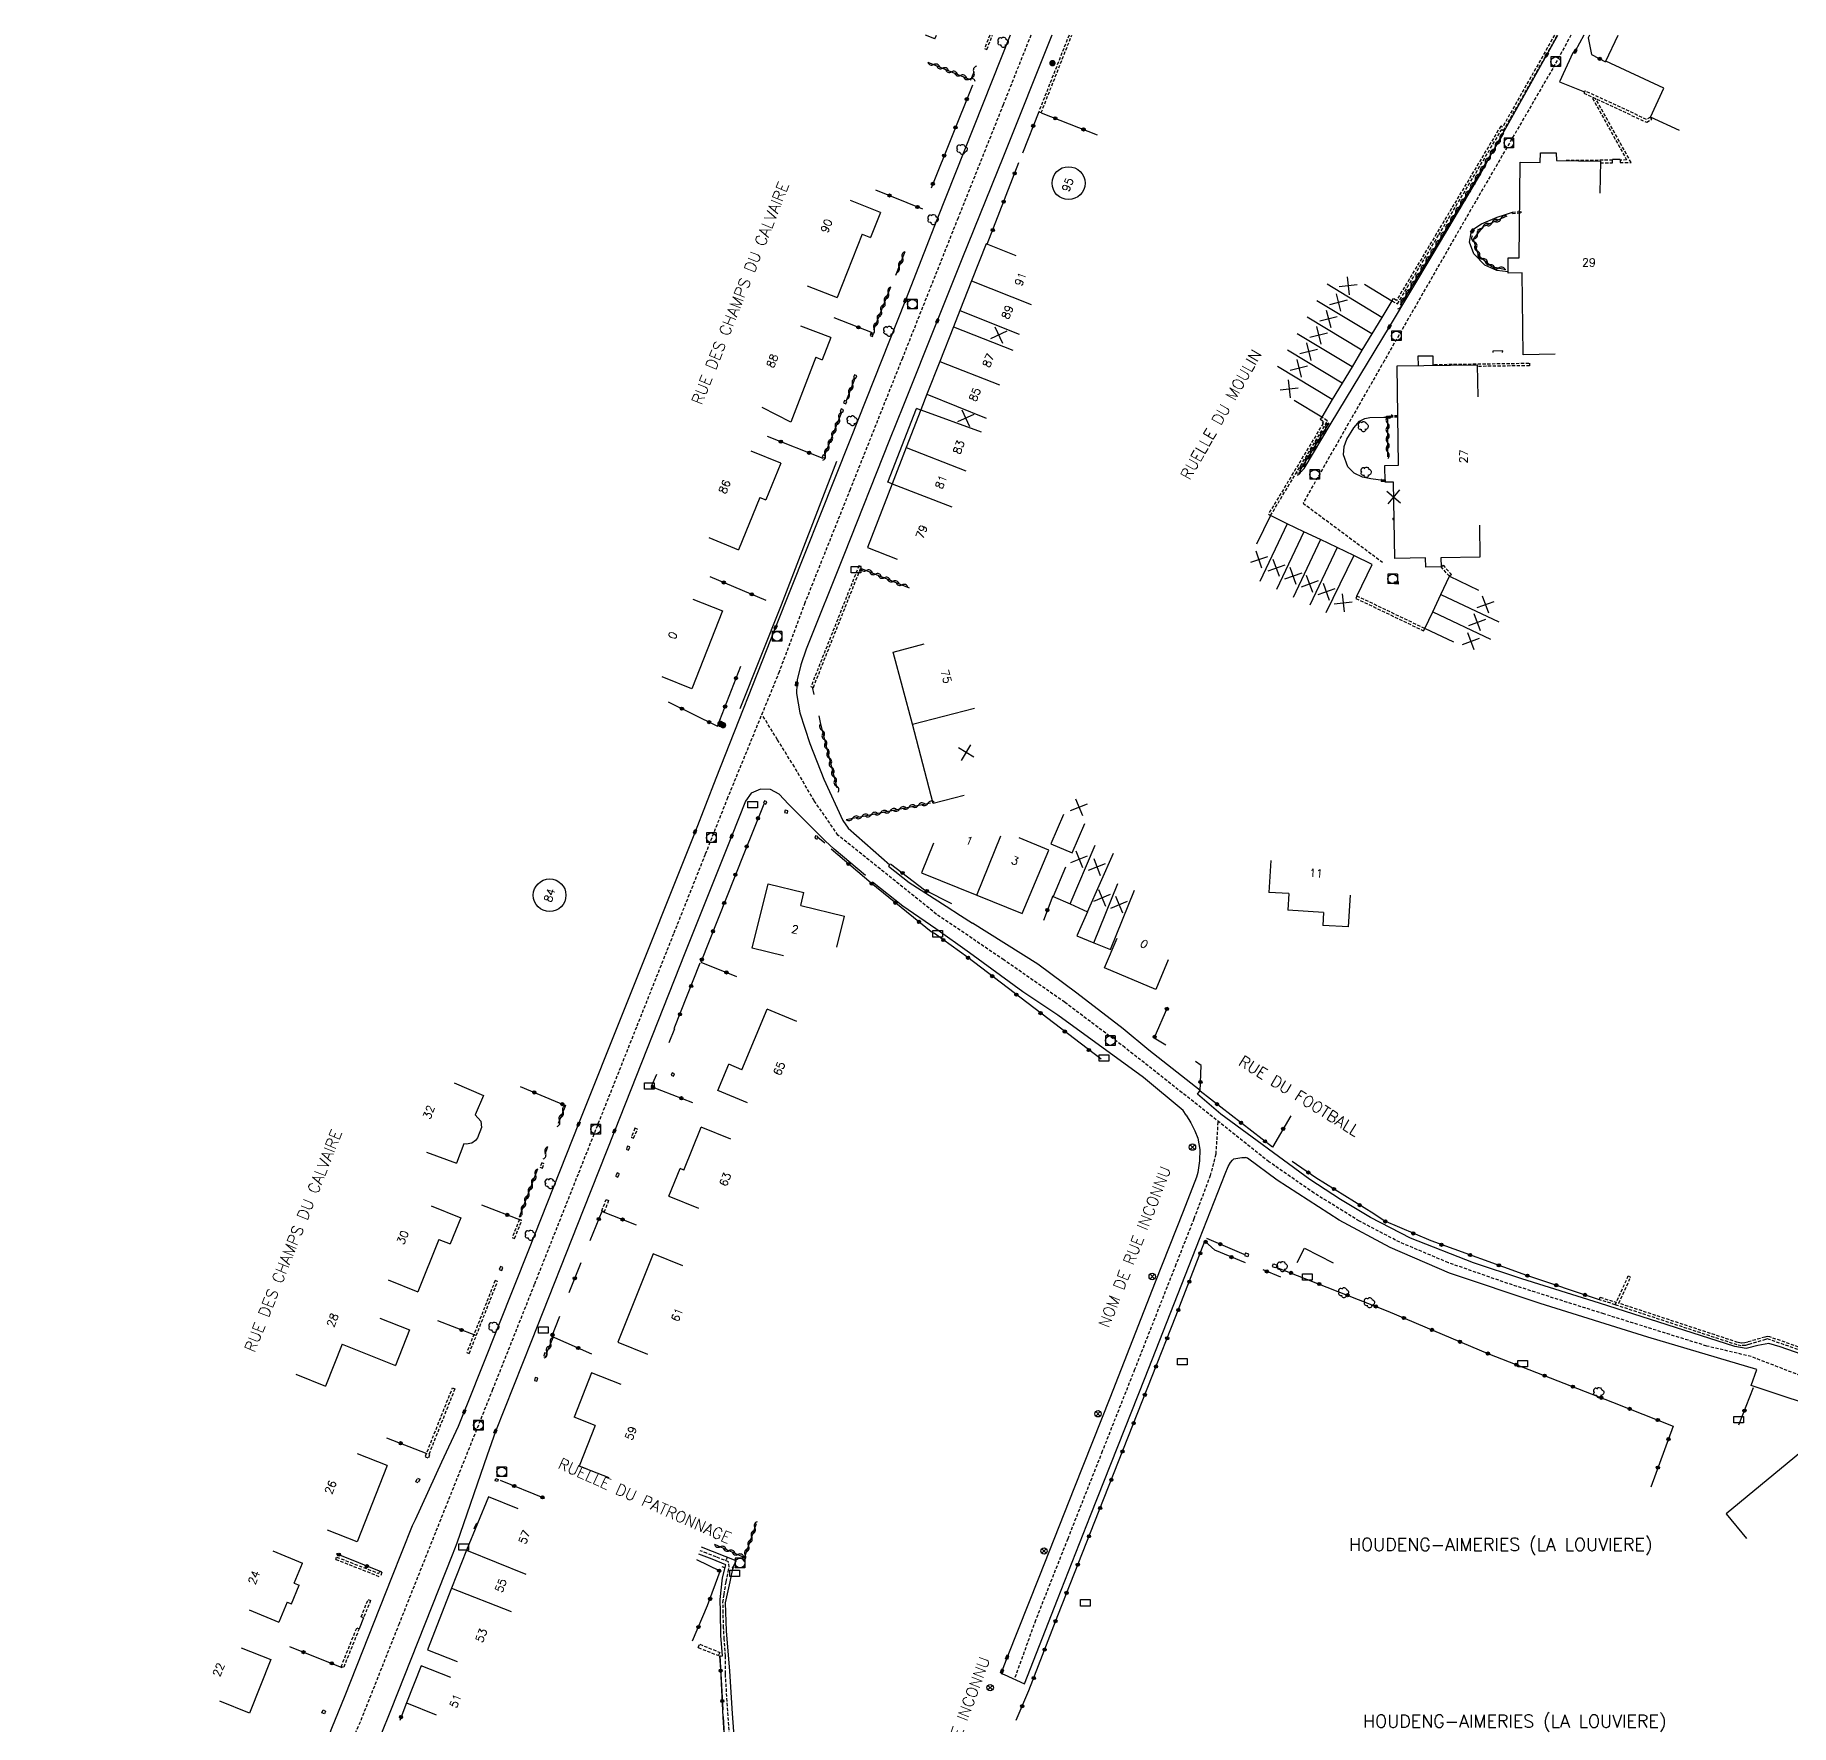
# Model space of a CAD drawing. Header units: millimetres. Extents: x 119599 to 135000, y 124063 to 131000.
# Drawn here: x 134231 to 134505.2, y 130736.1 to 131000 of the extents above; entities that cross this region are included whole.
import ezdxf
from ezdxf.enums import TextEntityAlignment as Align

# ---------------------------------------------------------------- set-up
doc = ezdxf.new("R2010")
doc.units = ezdxf.units.MM
doc.linetypes.add('DASHED', pattern=[0.75, 0.5, -0.25])
doc.layers.get('0').update_dxf_attribs({"linetype": 'CONTINUOUS'})
for name, color, linetype in [('W0001', 6, 'DASHED'), ('W0008', 7, 'CONTINUOUS'), ('W0100', 7, 'CONTINUOUS'), ('W0105', 7, 'CONTINUOUS'), ('W0112', 1, 'DASHED'), ('W0300', 7, 'CONTINUOUS'), ('W0302', 3, 'CONTINUOUS'), ('W0310', 3, 'CONTINUOUS'), ('W0322', 7, 'CONTINUOUS'), ('W0400', 7, 'CONTINUOUS'), ('W0420', 7, 'CONTINUOUS'), ('W0469', 7, 'CONTINUOUS'), ('W0980', 7, 'CONTINUOUS'), ('W0984', 7, 'CONTINUOUS'), ('W0989', 7, 'CONTINUOUS'), ('W0991', 7, 'CONTINUOUS'), ('W1102', 7, 'CONTINUOUS'), ('W1471', 7, 'CONTINUOUS'), ('W1473', 7, 'CONTINUOUS')]:
    doc.layers.add(name, color=color, linetype=linetype)
doc.styles.get("Standard").update_dxf_attribs({"font": 'romans.shx', "width": 0.85})

# ---------------------------------------------------------------- blocks, each defined once
blk = doc.blocks.new('t310o')
at = {"color": 0, "linetype": 'Continuous'}
for centre, start, end in [((-0.5, 0.38), 216.8699, 323.1304), ((0.5, -0.37), 36.8699, 143.1303)]:
    blk.add_arc(centre, 0.625, start, end, dxfattribs=at)
blk = doc.blocks.new('T420')
for p, q in [((0.75, 0.75), (-0.75, 0.75)), ((-0.75, 0.75), (-0.75, -0.75)), ((0.75, 0.75), (0.75, -0.75)), ((0.75, -0.75), (-0.75, -0.75))]:
    blk.add_line(p, q)
blk.add_ellipse((0, 0), major_axis=(-0.53, 0.53), ratio=1, start_param=3.926991, end_param=10.210176)
blk = doc.blocks.new('T300')
for p, q in [((-0.8, 0.51), (-0.86, 0.34)), ((-0.86, 0.34), (-0.86, 0.17)), ((-0.86, 0.17), (-0.74, 0.06)), ((-0.69, 0.63), (-0.8, 0.51)), ((-0.8, -0.06), (-0.74, 0.06)), ((-0.74, 0.06), (-0.69, 0.11)), ((-0.57, 0.69), (-0.69, 0.63)), ((-0.46, 0.69), (-0.57, 0.69)), ((-0.29, 0.63), (-0.46, 0.69)), ((-0.29, 0.63), (-0.17, 0.74)), ((-0.23, 0.57), (-0.29, 0.63)), ((-0.17, 0.74), (-0.06, 0.8)), ((-0.06, 0.8), (0.06, 0.8)), ((0.06, 0.8), (0.23, 0.74)), ((0.23, 0.74), (0.34, 0.63)), ((0.34, 0.63), (0.4, 0.51)), ((0.46, 0.46), (0.34, 0.46)), ((0.4, 0.51), (0.4, 0.46)), ((0.57, 0.4), (0.46, 0.46)), ((0.57, 0.4), (0.69, 0.29)), ((0.69, 0.29), (0.74, 0.17)), ((0.74, 0.06), (0.69, -0.17)), ((0.74, 0.17), (0.74, 0.06)), ((-0.8, -0.17), (-0.8, -0.06)), ((-0.8, -0.23), (-0.8, -0.17)), ((-0.74, -0.34), (-0.8, -0.23)), ((-0.69, -0.4), (-0.74, -0.34)), ((-0.51, -0.46), (-0.69, -0.4)), ((-0.4, -0.46), (-0.51, -0.46)), ((-0.4, -0.46), (-0.34, -0.46)), ((-0.34, -0.46), (-0.34, -0.4)), ((-0.34, -0.51), (-0.34, -0.46)), ((-0.29, -0.63), (-0.34, -0.51)), ((-0.17, -0.74), (-0.29, -0.63)), ((-0.06, -0.8), (-0.17, -0.74)), ((0.06, -0.8), (-0.06, -0.8)), ((0.17, -0.74), (0.06, -0.8)), ((0.23, -0.69), (0.17, -0.74)), ((0.29, -0.46), (0.23, -0.46)), ((0.29, -0.63), (0.23, -0.69)), ((0.46, -0.4), (0.29, -0.46)), ((0.34, -0.51), (0.29, -0.63)), ((0.34, -0.51), (0.34, -0.46)), ((0.57, -0.34), (0.46, -0.4)), ((0.63, -0.29), (0.57, -0.34)), ((0.69, -0.17), (0.63, -0.29))]:
    blk.add_line(p, q)
blk = doc.blocks.new('T400')
for p, q in [((-0.15, 0.3), (0.15, 0.3)), ((-0.15, -0.25), (-0.15, 0.3)), ((-0.15, 0.15), (0.15, 0.15)), ((-0.15, 0), (0.15, 0)), ((0.15, 0.3), (0.15, -0.25)), ((-0.15, -0.15), (0.15, -0.15)), ((-0.15, -0.25), (-0.15, -0.3)), ((-0.15, -0.3), (0.15, -0.3)), ((0.15, -0.3), (0.15, -0.25))]:
    blk.add_line(p, q)
blk = doc.blocks.new('t991o')
at = {"color": 0, "linetype": 'Continuous'}
for p, q in [((-1, 1), (1, -1)), ((-1, -1), (1, 1))]:
    blk.add_line(p, q, dxfattribs=at)
blk = doc.blocks.new('t322o')
at = {"color": 0, "linetype": 'Continuous'}
for radius in [0.25, 0.15]:
    blk.add_circle((0, 0), radius, dxfattribs=at)
blk = doc.blocks.new('T469')
at = {"color": 0, "linetype": 'Continuous', "flags": 128}
for points in [[(-0.35, 0.35), (0.35, -0.35)], [(-0.35, -0.35), (0.35, 0.35)]]:
    blk.add_lwpolyline(points, dxfattribs=at)
at = {"color": 0, "linetype": 'Continuous'}
blk.add_circle((0, 0), 0.5, dxfattribs=at)
blk = doc.blocks.new('T1471')
at = {"color": 0, "linetype": 'Continuous', "flags": 128}
blk.add_lwpolyline([(-0.75, -0.5), (-0.75, 0.5), (0.75, 0.5), (0.75, -0.5), (-0.75, -0.5)], dxfattribs=at)
blk = doc.blocks.new('T1473')
at = {"color": 0, "linetype": 'Continuous', "const_width": 0.5, "flags": 128}
blk.add_lwpolyline([(-0.25, 0, 1), (0.25, 0, 1)], format="xyb", close=True, dxfattribs=at)

msp = doc.modelspace()

# ---------------------------------------------------------------- linework, layer by layer
at = {"layer": 'W0001'}
for points in [[(134386.53, 131000), (134382.2, 130989.11), (134375.16, 130971.45), (134366.47, 130949.57), (134358.3, 130929.05), (134351.24, 130911.34), (134347.22, 130900.56), (134339.17, 130880.91), (134335.66, 130872.04), (134330.71, 130859.62), (134324.92, 130845.06), (134315.81, 130822.13), (134308.97, 130804.87), (134302.46, 130788.49), (134295.19, 130770.31), (134287.86, 130751.91), (134281.77, 130736.55), (134277.32, 130726.31), (134271.56, 130714.9), (134262.92, 130698.05), (134255.92, 130684.42), (134248.51, 130669.97), (134231, 130635.8)], [(134470.89, 131000), (134468.05, 130994.81), (134453.72, 130970.1), (134441.73, 130949.15), (134429.04, 130926.91), (134441.43, 130917.71)], [(134542.89, 130774.22), (134537.65, 130780.17), (134531.34, 130781.61), (134515.85, 130787.12), (134499.05, 130793.62), (134492.09, 130795.27), (134476.05, 130800.28), (134461.03, 130805.04), (134451.75, 130808.28), (134444.16, 130811.47), (134437.84, 130814.78), (134430.77, 130819.15), (134423.71, 130824.06), (134410.15, 130834.83), (134401.22, 130841.88), (134391.82, 130848.95), (134382.31, 130855.58), (134371.79, 130862.69), (134356.4, 130875.08), (134352.68, 130880.45), (134349.6, 130885.71), (134346.95, 130889.96), (134344.5, 130893.93)], [(134415.74, 130830.24), (134415.41, 130825.22), (134414.56, 130821.91), (134411.99, 130815.14), (134409.18, 130807.99), (134402.73, 130791.6), (134397.69, 130778.84), (134392.28, 130765.15), (134387.26, 130752.43), (134383.95, 130743.22)], [(134340.07, 130724.8), (134339.14, 130739.03), (134338.82, 130744.1), (134338.84, 130746.89), (134338.63, 130749.52), (134338.54, 130751.27), (134338.47, 130753.61), (134338.44, 130755.23), (134338.62, 130756.48), (134338.94, 130758.45), (134339.25, 130760.02), (134339.41, 130760.74), (134339.28, 130761.57), (134338.66, 130761.82), (134337.39, 130762.33), (134335.93, 130762.9), (134334.88, 130763.31)]]:
    msp.add_lwpolyline(points, dxfattribs=at)
at = {"layer": 'W0008'}
msp.add_line((134375.54, 130862.52), (134377.44, 130861.31), dxfattribs=at)
for points in [[(134383.29, 131000), (134371.86, 130971.14), (134366.94, 130958.59), (134358.24, 130936.69), (134346.66, 130907.54), (134337.35, 130883.93), (134334.08, 130875.6), (134323.02, 130847.84), (134315.89, 130829.96), (134308.05, 130810.23), (134298.61, 130786.46), (134298.04, 130785.03), (134297.1, 130782.71), (134294.5, 130777.11), (134290.34, 130768.12), (134289.9, 130767.18), (134286.66, 130759.07), (134279.36, 130740.62), (134277.32, 130735.55), (134276.73, 130734.04), (134274.29, 130728.59), (134271.69, 130723.31), (134267.76, 130715.73)], [(134389.79, 131000), (134382.24, 130981.1), (134375.76, 130964.99), (134371.92, 130955.37), (134366.64, 130942.21), (134364.46, 130936.78), (134357.31, 130918.8), (134351.43, 130904.11), (134350.59, 130901.67), (134350.03, 130899.31), (134349.96, 130898.66), (134349.92, 130897.18), (134350.43, 130894.14), (134352.01, 130889.39), (134354.18, 130883.79), (134357.17, 130877.37), (134358.02, 130876.15), (134364.49, 130870.41), (134364.31, 130870.2), (134367.54, 130867.64), (134373.28, 130863.98), (134375.54, 130862.52)], [(134427.98, 130931.6), (134428.43, 130931.63), (134428.84, 130931.93), (134429.2, 130932.33), (134433.44, 130939.4), (134442.53, 130954.46), (134449.21, 130965.6), (134456.43, 130977.75), (134458.76, 130981.91), (134462.67, 130988.93), (134467.11, 130996.92), (134468.85, 131000)], [(134472.91, 131000), (134471.57, 130997.47), (134471.49, 130997.2), (134471.19, 130997.25), (134469.11, 130992.71), (134472.99, 130991.13)], [(134461.07, 130963.04), (134459.29, 130963.26), (134457.42, 130964.05), (134455.73, 130965.84), (134455.02, 130967.69), (134455.32, 130969.12), (134455.5, 130969.4), (134455.73, 130969.77), (134456.91, 130970.54), (134459.37, 130971.59), (134460.52, 130971.91), (134461.76, 130972.36)], [(134441.84, 130930.4), (134441.57, 130930.43), (134439.62, 130930.7), (134438.34, 130930.95), (134437.04, 130931.57), (134436.02, 130932.6), (134435.36, 130934.44), (134435.46, 130935.75), (134435.88, 130936.91), (134436.96, 130938.68), (134437.87, 130939.69), (134438.7, 130940.15), (134439.5, 130940.29), (134441.64, 130940.32), (134442.83, 130940.36)], [(134360.69, 130868.73), (134355.83, 130872.86), (134354.39, 130874.18), (134348.68, 130879.92), (134347.2, 130881.45), (134345.85, 130882.19), (134344.29, 130882.23), (134342.85, 130881.62), (134341.95, 130880.34), (134339.79, 130874.86), (134332.5, 130856.61), (134321.49, 130828.83), (134316.62, 130816.48), (134308.54, 130796.08), (134302.89, 130781.93), (134301.59, 130778.24), (134296.86, 130764.48), (134296.13, 130762.61), (134286.52, 130738.29), (134285.02, 130734.57)], [(134410.79, 130831.35), (134410.33, 130832.06), (134404.12, 130837.19), (134390.73, 130846.92), (134385.3, 130850.61), (134376.94, 130856.7), (134371.71, 130860.45), (134366.54, 130863.99), (134361.81, 130867.72)], [(134514.61, 130791.27), (134503.56, 130795.17), (134501.81, 130795.68), (134500.1, 130795.33), (134498.23, 130794.88), (134496.5, 130795.2), (134475.34, 130801.98), (134463.2, 130805.74), (134455.68, 130808.28), (134445.82, 130812.14), (134439.59, 130815.32), (134434.89, 130818.14), (134430.1, 130821.27), (134416.21, 130831.49), (134412.54, 130834.62), (134412.97, 130835.19), (134404.98, 130841.48), (134400.94, 130844.81), (134393.73, 130850.4), (134387.63, 130854.9), (134377.44, 130861.31)], [(134410.79, 130831.35), (134411.52, 130830.11), (134412.12, 130828.86), (134412.6, 130827.72), (134412.92, 130825.97), (134412.88, 130824.17), (134412.6, 130822.39), (134412.39, 130821.63), (134410.31, 130816.3), (134405.95, 130805.23), (134398.85, 130787.15), (134393.35, 130773.21), (134387.76, 130759.11), (134382.83, 130746.66), (134382.01, 130744.47), (134381.9, 130744.15), (134382.35, 130743.95), (134385.54, 130742.49), (134390.68, 130755.68), (134395.84, 130768.79), (134404.38, 130790.36), (134412.87, 130811.94), (134416.89, 130822.18), (134417.35, 130823.32), (134417.7, 130823.94), (134418.01, 130824.28), (134418.24, 130824.49), (134418.85, 130824.62), (134419.47, 130824.7), (134420.08, 130824.69)], [(134512.04, 130784.77), (134499.02, 130789.11), (134499.9, 130791.63), (134482.89, 130796.66), (134466.1, 130801.91), (134451.9, 130806.65), (134442.67, 130810.65), (134434.68, 130814.93), (134425.02, 130821.2), (134420.36, 130824.6), (134420.08, 130824.69)], [(134341.71, 130682.45), (134341.45, 130687.09), (134340.75, 130699.46), (134339.99, 130712.18), (134339.72, 130716.4), (134339.13, 130726.84), (134338.49, 130737.3), (134338.11, 130744.74), (134337.95, 130746.82), (134338.38, 130746.87), (134338.1, 130750.07), (134338.03, 130753.77), (134338.01, 130755.67), (134338.39, 130759.05), (134338.87, 130761.08), (134336.74, 130761.96), (134334.69, 130762.77)], [(134347.73, 130619.51), (134347.47, 130625.33), (134347.05, 130627.35), (134346.45, 130637.82), (134346.01, 130645.87), (134345.39, 130652.2), (134344.93, 130657.27), (134344.7, 130660.59), (134344.38, 130667.01), (134343.55, 130680.42), (134342.8, 130693), (134342.27, 130702.55), (134341.59, 130713.67), (134341.1, 130720.78), (134340.89, 130725.18), (134340.4, 130731.59), (134339.95, 130737.89), (134339.5, 130744.49), (134339.01, 130750.79), (134338.86, 130755.18), (134339.58, 130758.45), (134340.02, 130760.72), (134340.49, 130761.75), (134335.07, 130763.86)]]:
    msp.add_lwpolyline(points, dxfattribs=at)
at = {"layer": 'W0100'}
for p, q in [((134371.53, 130999.41), (134370.09, 131000)), ((134371.53, 130999.41), (134371.78, 131000)), ((134466.09, 130980.13), (134466.11, 130981.62)), ((134462.78, 130965.21), (134462.94, 130980.16)), ((134462.94, 130980.16), (134466.09, 130980.13)), ((134475.49, 130980.33), (134475.42, 130975.33)), ((134363.02, 130972.29), (134358.37, 130974.15)), ((134363.02, 130972.29), (134361.46, 130968.38)), ((134360.19, 130968.89), (134356.26, 130959.01)), ((134360.19, 130968.89), (134361.46, 130968.38)), ((134461.06, 130965.23), (134462.78, 130965.21)), ((134461.09, 130962.84), (134461.06, 130965.23)), ((134463.26, 130962.86), (134461.09, 130962.84)), ((134463.41, 130950.09), (134463.26, 130962.86)), ((134351.61, 130960.86), (134356.26, 130959.01)), ((134355.29, 130952.77), (134350.62, 130954.57)), ((134355.29, 130952.77), (134353.95, 130949.31)), ((134352.94, 130949.7), (134349.03, 130939.57)), ((134352.94, 130949.7), (134353.95, 130949.31)), ((134456.25, 130948.53), (134456.33, 130943.53)), ((134468.41, 130950.15), (134463.41, 130950.09)), ((134349.03, 130939.57), (134344.57, 130941.83)), ((134347.5, 130933.14), (134342.87, 130935.04)), ((134347.5, 130933.14), (134345.15, 130927.41)), ((134443.17, 130930.18), (134441.85, 130930.16)), ((134443.36, 130918.28), (134443.17, 130930.18)), ((134344.22, 130927.79), (134340.87, 130919.63)), ((134344.22, 130927.79), (134345.15, 130927.41)), ((134456.6, 130923.48), (134456.68, 130918.48)), ((134336.24, 130921.53), (134340.87, 130919.63)), ((134456.68, 130918.48), (134450.59, 130918.38)), ((134450.59, 130918.38), (134450.61, 130916.96)), ((134424.01, 130871.1), (134423.71, 130866.11)), ((134350.59, 130864.08), (134351.08, 130866.1)), ((134426.8, 130865.92), (134423.71, 130866.11)), ((134426.8, 130865.92), (134426.65, 130863.32)), ((134436.16, 130860.72), (134436.47, 130865.71)), ((134350.59, 130864.08), (134357.44, 130862.41)), ((134432.23, 130862.98), (134426.65, 130863.32)), ((134432.23, 130862.98), (134432.11, 130860.97)), ((134356.25, 130857.55), (134357.44, 130862.41)), ((134436.16, 130860.72), (134432.11, 130860.97)), ((134341.38, 130838.42), (134345.35, 130847.89)), ((134349.96, 130845.96), (134345.35, 130847.89)), ((134341.38, 130838.42), (134339.35, 130839.27)), ((134299.77, 130827.36), (134299.19, 130826.95)), ((134300.11, 130827.81), (134299.77, 130827.36)), ((134332.33, 130822.76), (134335.03, 130829.45)), ((134339.66, 130827.58), (134335.03, 130829.45)), ((134292.13, 130825.56), (134296.82, 130823.82)), ((134297.95, 130826.87), (134296.82, 130823.82)), ((134298.35, 130826.8), (134297.95, 130826.87)), ((134299.19, 130826.95), (134298.35, 130826.8)), ((134330, 130818.66), (134331.74, 130822.99)), ((134332.33, 130822.76), (134331.74, 130822.99)), ((134292.86, 130817.17), (134297.5, 130815.31)), ((134330, 130818.66), (134334.63, 130816.79)), ((134297.5, 130815.31), (134295.85, 130811.21)), ((134294.07, 130811.93), (134290.77, 130803.73)), ((134294.07, 130811.93), (134295.85, 130811.21)), ((134286.13, 130805.59), (134290.77, 130803.73)), ((134284.85, 130799.64), (134289.49, 130797.79)), ((134289.49, 130797.79), (134287.28, 130792.23)), ((134278.95, 130795.55), (134276.35, 130789.02)), ((134278.95, 130795.55), (134287.28, 130792.23)), ((134271.71, 130790.87), (134276.35, 130789.02)), ((134318.49, 130782.87), (134315.18, 130784.17)), ((134318.49, 130782.87), (134315.98, 130776.52)), ((134286.01, 130776.6), (134281.36, 130778.43)), ((134320.64, 130774.69), (134315.98, 130776.52)), ((134268.15, 130763.28), (134272.78, 130761.37)), ((134271.49, 130758.25), (134272.78, 130761.37)), ((134271.05, 130754.99), (134272.27, 130757.93)), ((134271.49, 130758.25), (134272.27, 130757.93)), ((134264.44, 130754.05), (134269.06, 130752.14)), ((134270.36, 130755.27), (134269.06, 130752.14)), ((134270.36, 130755.27), (134271.05, 130754.99))]:
    msp.add_line(p, q, dxfattribs=at)
for points in [[(134487.83, 130985.1), (134483.3, 130987.2), (134485.39, 130991.73), (134476.36, 130995.92), (134478.24, 131000)], [(134466.11, 130981.62), (134468.6, 130981.6), (134468.61, 130980.41), (134475.49, 130980.33)], [(134384.21, 130965.53), (134379.57, 130967.38), (134377.27, 130961.64), (134375.43, 130957.01), (134374.43, 130954.45), (134372.31, 130949.03), (134370.27, 130943.92), (134369.37, 130941.46), (134367.08, 130935.59), (134364.88, 130929.94), (134361.01, 130919.99), (134365.67, 130918.18)], [(134438.65, 130961.12), (134442.92, 130958.51), (134441.33, 130955.92), (134439.79, 130953.35), (134438.25, 130950.79), (134436.7, 130948.22), (134435.16, 130945.65), (134433.61, 130943.08), (134431.96, 130940.35), (134427.68, 130942.93)], [(134441.85, 130930.16), (134441.8, 130932.8), (134443.97, 130932.84), (134443.72, 130948.34), (134456.25, 130948.53)], [(134449.39, 130948.5), (134449.35, 130949.88), (134446.98, 130949.86), (134447, 130948.39)], [(134437.47, 130912.4), (134439.84, 130917.35), (134437, 130918.74), (134434.38, 130919.99), (134431.79, 130921.22), (134429.19, 130922.45), (134426.56, 130923.7), (134423.97, 130924.98), (134421.76, 130920.5)], [(134450.61, 130916.96), (134448.23, 130916.93), (134448.19, 130918.36), (134443.36, 130918.28)], [(134452.58, 130905.19), (134448.05, 130907.32), (134449.29, 130909.94), (134450.57, 130912.65), (134451.91, 130915.48), (134456.43, 130913.34)], [(134333.72, 130911.91), (134338.38, 130910.08), (134333.59, 130897.93), (134328.94, 130899.76)], [(134376.09, 130881.27), (134371.25, 130880.02), (134368.06, 130892.38), (134365.02, 130903.66), (134369.85, 130904.96)], [(134391.61, 130878.29), (134389.66, 130873.69), (134392.99, 130872.28), (134394.94, 130876.89)], [(134371.35, 130873.81), (134369.47, 130869.18), (134378.07, 130865.69), (134385.17, 130862.8), (134389.34, 130872.73), (134384.73, 130874.66)], [(134391.96, 130870.04), (134389.99, 130865.45), (134392.65, 130864.31), (134395.36, 130863.1), (134393.7, 130859.33), (134396.38, 130858.25), (134398.99, 130857.19)], [(134347.88, 130856.21), (134343.02, 130857.4), (134345.48, 130867.47), (134351.08, 130866.1)], [(134407.98, 130855.58), (134406.03, 130850.97), (134398.05, 130854.35), (134400, 130858.96)], [(134342.25, 130833.25), (134337.64, 130835.19), (134339.35, 130839.27)], [(134296.45, 130836.36), (134301.04, 130834.38), (134299.75, 130831.4), (134300.64, 130830.41), (134300.71, 130829.39), (134300.11, 130827.81), (134300.11, 130827.81)], [(134332.17, 130807.81), (134327.53, 130809.67), (134322, 130795.86), (134326.64, 130794)], [(134322.55, 130789.24), (134317.9, 130791.07), (134315.18, 130784.17), (134315.18, 130784.14)], [(134520.54, 130756.55), (134524.39, 130759.74), (134507.96, 130779.63), (134495.15, 130769.07), (134498.33, 130765.21)], [(134286.01, 130776.6), (134281.31, 130764.69), (134276.66, 130766.53)], [(134306.43, 130769.83), (134301.8, 130771.73), (134298.39, 130763.41), (134296.06, 130757.44), (134292.3, 130747.83), (134296.95, 130746.01)], [(134263.18, 130748.16), (134267.82, 130746.3), (134264.47, 130737.93), (134259.83, 130739.79)], [(134295.96, 130743.49), (134291.32, 130745.35), (134288.99, 130739.54), (134293.63, 130737.68)]]:
    msp.add_lwpolyline(points, dxfattribs=at)
at = {"layer": 'W0105'}
for p, q in [((134478.59, 130980.55), (134477.4, 130980.55)), ((134364.21, 130930.2), (134368.65, 130941.68)), ((134369.35, 130941.41), (134368.65, 130941.68)), ((134364.88, 130929.94), (134364.21, 130930.2)), ((134330.86, 130844.82), (134330, 130842.64)), ((134299.58, 130766.77), (134299.92, 130767.58)), ((134300.07, 130767.51), (134299.92, 130767.58)), ((134299.74, 130766.71), (134299.58, 130766.77)), ((134282.3, 130752.83), (134281.62, 130751.13))]:
    msp.add_line(p, q, dxfattribs=at)
for points in [[(134460.21, 130950.45), (134460.23, 130950.67), (134458.71, 130950.65), (134458.7, 130950.41)], [(134428.14, 130808.33), (134429.29, 130810.57), (134433.77, 130808.27)]]:
    msp.add_lwpolyline(points, dxfattribs=at)
at = {"layer": 'W0112'}
for p, q in [((134379.66, 130997.77), (134380.55, 131000)), ((134392.49, 131000), (134387.77, 130988.04)), ((134472.89, 130990.95), (134482.72, 130986.38)), ((134477.4, 130980.47), (134470.1, 130980.4)), ((134479.59, 130980.5), (134478.56, 130980.49)), ((134461.74, 130972.15), (134463.1, 130972.26)), ((134463.1, 130972.26), (134463.11, 130972.47)), ((134361.91, 130953.28), (134361.54, 130953.43)), ((134361.78, 130952.95), (134361.91, 130953.28)), ((134449.57, 130948.56), (134464.42, 130948.77)), ((134449.58, 130948.43), (134449.57, 130948.56)), ((134464.43, 130948.37), (134456.25, 130948.26)), ((134464.42, 130948.77), (134464.43, 130948.37)), ((134359.35, 130946.8), (134358.98, 130946.95)), ((134359.19, 130946.4), (134359.35, 130946.8)), ((134357.79, 130942.76), (134357.42, 130942.92)), ((134357.65, 130942.42), (134357.79, 130942.76)), ((134357.29, 130941.49), (134356.92, 130941.63)), ((134357.14, 130941.09), (134357.29, 130941.49)), ((134432.81, 130939.78), (134431.96, 130940.35)), ((134354.47, 130934.27), (134354.1, 130934.43)), ((134354.31, 130933.91), (134354.47, 130934.27)), ((134443.08, 130924.58), (134443.26, 130924.58)), ((134359.68, 130917.14), (134352.19, 130898.28)), ((134450.61, 130916.96), (134450.92, 130917.23)), ((134451.91, 130915.48), (134450.61, 130916.96)), ((134437.47, 130912.4), (134437.29, 130912.04)), ((134448.05, 130907.32), (134437.47, 130912.4)), ((134352.19, 130898.28), (134352.56, 130898.13)), ((134344.92, 130880.43), (134344.76, 130880.07)), ((134345.3, 130880.27), (134344.92, 130880.43)), ((134348.16, 130878.98), (134348.07, 130878.59)), ((134348.59, 130878.88), (134348.16, 130878.98)), ((134352.88, 130874.95), (134352.77, 130874.57)), ((134353.27, 130874.84), (134352.88, 130874.95)), ((134330.49, 130837.94), (134330.36, 130837.58)), ((134330.36, 130837.58), (134330.74, 130837.44)), ((134324.7, 130829.28), (134324.12, 130827.87)), ((134324.12, 130827.87), (134324.49, 130827.72)), ((134323.55, 130826.51), (134323.33, 130826.01)), ((134323.33, 130826.01), (134323.7, 130825.86)), ((134310.51, 130823.73), (134310.14, 130823.89)), ((134310.23, 130823.07), (134310.51, 130823.73)), ((134321.9, 130822.31), (134321.68, 130821.82)), ((134321.68, 130821.82), (134322.04, 130821.65)), ((134319.51, 130816.39), (134320.21, 130818.16)), ((134320.21, 130818.16), (134320.58, 130818.01)), ((134305.9, 130812.08), (134307.01, 130814.87)), ((134307.01, 130814.87), (134306.64, 130815.02)), ((134420.03, 130809.81), (134419.9, 130809.43)), ((134420.6, 130809.6), (134420.03, 130809.81)), ((134424.36, 130808.09), (134424.23, 130807.71)), ((134424.98, 130807.87), (134424.36, 130808.09)), ((134298.81, 130794.12), (134303.23, 130805.36)), ((134303.23, 130805.36), (134302.86, 130805.5)), ((134304.08, 130807.52), (134303.71, 130807.67)), ((134303.88, 130807.06), (134304.08, 130807.52)), ((134479.84, 130806.22), (134480.21, 130806.05)), ((134475.35, 130802.51), (134475.47, 130802.89)), ((134477.81, 130801.72), (134475.35, 130802.51)), ((134310.57, 130794.21), (134310.45, 130793.74)), ((134310.45, 130793.74), (134310.84, 130793.64)), ((134309.13, 130790.34), (134309, 130789.89)), ((134309, 130789.89), (134309.38, 130789.78)), ((134292.62, 130778.29), (134292.4, 130777.74)), ((134290.84, 130773.91), (134290.47, 130774.07)), ((134291.07, 130774.46), (134290.84, 130773.91)), ((134302.84, 130774.24), (134302.97, 130774.58)), ((134302.97, 130774.58), (134303.34, 130774.43)), ((134277.96, 130761.95), (134278.1, 130762.32)), ((134277.96, 130761.95), (134284.9, 130759.23)), ((134278.1, 130762.32), (134284.66, 130759.76)), ((134284.77, 130760.07), (134284.66, 130759.76)), ((134285.14, 130759.93), (134284.77, 130760.07)), ((134285.14, 130759.93), (134284.9, 130759.23)), ((134283.4, 130755.54), (134282.3, 130752.83)), ((134281.62, 130751.13), (134279.18, 130745.05)), ((134282.3, 130752.83), (134281.93, 130752.98)), ((134334.58, 130748.18), (134334.81, 130748.69)), ((134334.58, 130748.18), (134337.73, 130746.93)), ((134279.18, 130745.05), (134278.81, 130745.2)), ((134276.18, 130737.82), (134275.81, 130737.98)), ((134276.38, 130738.27), (134276.18, 130737.82))]:
    msp.add_line(p, q, dxfattribs=at)
for points in [[(134380.12, 131000), (134379.29, 130997.91), (134379.66, 130997.77)], [(134387.77, 130988.04), (134388.14, 130987.89), (134392.92, 131000)], [(134442.92, 130958.51), (134443.79, 130958.03), (134450.24, 130968.8), (134460.07, 130985.25), (134460.35, 130985.09), (134468.73, 130999.89), (134468.79, 131000)], [(134468.33, 131000), (134460.2, 130985.63), (134459.92, 130985.78), (134449.89, 130969), (134443.64, 130958.57)], [(134483.29, 130987.2), (134482.69, 130986.84), (134473.09, 130991.3), (134472.89, 130990.95)], [(134474.45, 130990.22), (134474.27, 130990.12), (134479.59, 130980.5)], [(134478.56, 130980.49), (134478.57, 130980.09), (134480.27, 130980.11), (134474.74, 130990.1)], [(134482.72, 130986.38), (134483.5, 130986.86), (134483.29, 130987.2)], [(134475.48, 130980.05), (134477.4, 130980.07), (134477.4, 130980.47)], [(134461.74, 130972.15), (134461.75, 130972.36), (134463.11, 130972.47)], [(134443.64, 130958.57), (134443.11, 130958.86), (134442.92, 130958.51)], [(134361.54, 130953.43), (134361.41, 130953.09), (134361.78, 130952.95)], [(134358.98, 130946.95), (134358.82, 130946.55), (134359.19, 130946.4)], [(134357.42, 130942.92), (134357.28, 130942.58), (134357.65, 130942.42)], [(134356.92, 130941.63), (134356.76, 130941.24), (134357.14, 130941.09)], [(134423.97, 130924.98), (134427.86, 130931.42), (134432.84, 130939.69), (134432.75, 130939.7), (134432.81, 130939.78)], [(134431.96, 130940.35), (134431.74, 130940.02), (134432.25, 130939.68), (134432.04, 130939.39), (134432.18, 130939.37), (134427.52, 130931.63)], [(134443.85, 130940.35), (134442.83, 130940.36), (134442.87, 130940.56)], [(134443.85, 130940.55), (134442.87, 130940.56), (134442.9, 130940.76)], [(134354.1, 130934.43), (134353.95, 130934.07), (134354.31, 130933.91)], [(134427.52, 130931.63), (134423.63, 130925.19), (134423.97, 130924.98)], [(134443.08, 130924.58), (134443.08, 130924.37), (134443.26, 130924.37)], [(134352.56, 130898.13), (134360.05, 130916.99), (134359.68, 130917.14)], [(134450.92, 130917.23), (134452.21, 130915.75), (134451.91, 130915.48)], [(134437.29, 130912.04), (134447.88, 130906.96), (134448.05, 130907.32)], [(134344.76, 130880.07), (134345.14, 130879.9), (134345.3, 130880.27)], [(134348.07, 130878.59), (134348.5, 130878.49), (134348.59, 130878.88)], [(134352.77, 130874.57), (134353.16, 130874.45), (134353.27, 130874.84)], [(134538.83, 130843.87), (134538.74, 130838.29), (134538.63, 130833.68), (134538.32, 130814.62), (134538.13, 130796.48), (134537.89, 130784.05), (134537.66, 130783.81), (134514.8, 130791.75), (134501.83, 130796.31), (134501.57, 130796.37), (134501.29, 130796.29), (134498.63, 130795.52), (134498.15, 130795.38), (134497.5, 130795.32), (134496.85, 130795.44), (134478.11, 130801.62), (134477.8, 130801.71), (134479.84, 130806.22)], [(134538.43, 130843.87), (134538.34, 130838.3), (134538.23, 130833.69), (134537.92, 130814.63), (134537.73, 130796.48), (134537.49, 130784.29), (134514.94, 130792.13), (134501.94, 130796.7), (134501.56, 130796.78), (134501.19, 130796.68), (134498.52, 130795.9), (134498.07, 130795.77), (134497.52, 130795.72), (134496.95, 130795.83), (134478.36, 130801.96), (134480.21, 130806.05)], [(134330.74, 130837.44), (134330.87, 130837.8), (134330.49, 130837.94)], [(134324.49, 130827.72), (134325.07, 130829.13), (134324.7, 130829.28)], [(134323.7, 130825.86), (134323.91, 130826.36), (134323.55, 130826.51)], [(134310.14, 130823.89), (134309.86, 130823.22), (134310.23, 130823.07)], [(134322.04, 130821.65), (134322.27, 130822.14), (134321.9, 130822.31)], [(134320.58, 130818.01), (134319.89, 130816.24), (134319.51, 130816.39)], [(134306.64, 130815.02), (134305.53, 130812.22), (134305.9, 130812.08)], [(134419.9, 130809.43), (134420.47, 130809.23), (134420.6, 130809.6)], [(134302.86, 130805.5), (134298.44, 130794.27), (134298.81, 130794.12)], [(134303.71, 130807.67), (134303.51, 130807.21), (134303.88, 130807.06)], [(134424.23, 130807.71), (134424.85, 130807.49), (134424.98, 130807.87)], [(134475.47, 130802.89), (134477.93, 130802.1), (134477.81, 130801.72)], [(134310.84, 130793.64), (134310.95, 130794.12), (134310.57, 130794.21)], [(134309.38, 130789.78), (134309.51, 130790.23), (134309.13, 130790.34)], [(134291.96, 130778.07), (134296.19, 130788.72), (134296.56, 130788.57)], [(134296.56, 130788.57), (134292.49, 130778.33), (134292.62, 130778.29)], [(134292.4, 130777.74), (134292.03, 130777.89), (134292.08, 130778.03), (134291.96, 130778.07)], [(134290.47, 130774.07), (134290.71, 130774.62), (134291.07, 130774.46)], [(134303.34, 130774.43), (134303.21, 130774.1), (134302.84, 130774.24)], [(134281.93, 130752.98), (134283.03, 130755.69), (134283.4, 130755.54)], [(134278.81, 130745.2), (134281.25, 130751.28), (134281.62, 130751.13)], [(134334.81, 130748.69), (134337.96, 130747.43), (134337.73, 130746.93)], [(134275.81, 130737.98), (134276.01, 130738.43), (134276.38, 130738.27)]]:
    msp.add_lwpolyline(points, dxfattribs=at)
at = {"layer": 'W0302'}
msp.add_lwpolyline([(134341.12, 130894.86), (134347.58, 130911.05), (134356.23, 130933.45)], dxfattribs=at)
at = {"layer": 'W0310'}
for p, q in [((134366.85, 130966.16), (134365.38, 130962.46)), ((134364.62, 130960.66), (134361.95, 130953.95)), ((134359.05, 130946.38), (134357.66, 130942.89)), ((134356.94, 130941.06), (134354.32, 130934.38)), ((134442.24, 130940.39), (134442.26, 130934.12)), ((134433.08, 130939.4), (134428.44, 130931.85)), ((134359.92, 130916.76), (134367.51, 130913.68)), ((134353.66, 130892.4), (134356.22, 130882.46)), ((134357.7, 130877.5), (134370.84, 130880.1)), ((134313.82, 130832.82), (134312.69, 130830)), ((134311.05, 130826.38), (134310.6, 130825.17)), ((134306.65, 130815.44), (134309.54, 130822.97)), ((134311.9, 130796.63), (134310.87, 130794.23))]:
    msp.add_line(p, q, dxfattribs=at)
for points in [[(134370.44, 130995.76), (134377.14, 130993.04), (134377.66, 130994.27)], [(134460.35, 130984.69), (134449.15, 130966), (134444.2, 130957.85)], [(134460.85, 130971.74), (134457.13, 130970.07), (134455.64, 130968.14), (134456.47, 130965.6), (134458.51, 130963.88), (134460.7, 130963.39)], [(134337.11, 130764.31), (134341.79, 130762.27), (134343.66, 130767.54)]]:
    msp.add_lwpolyline(points, dxfattribs=at)
at = {"layer": 'W0322'}
for p, q in [((134377.4, 130992.2), (134370.96, 130976.12)), ((134387.77, 130988.04), (134385.24, 130981.59)), ((134388.14, 130987.88), (134396.88, 130984.43)), ((134379.72, 130967.34), (134384.67, 130980.12)), ((134362.25, 130975.86), (134369.58, 130972.85)), ((134361.81, 130953.48), (134355.8, 130955.86)), ((134354.1, 130933.9), (134345.4, 130937.33)), ((134336.38, 130915.43), (134345.11, 130911.74)), ((134352.37, 130898.19), (134352.65, 130897.01)), ((134353.41, 130893.67), (134353.66, 130892.4)), ((134354.36, 130873.81), (134353.27, 130874.69)), ((134389.95, 130865.56), (134388.48, 130861.71)), ((134330.84, 130844.87), (134334.9, 130855.12)), ((134306.78, 130835.8), (134313.82, 130832.84)), ((134306.98, 130814.9), (134300.8, 130817.26)), ((134413.94, 130812.1), (134419.77, 130809.63)), ((134314.41, 130803.64), (134316.27, 130808.32)), ((134425.6, 130806.04), (134422.83, 130807.15)), ((134299.82, 130796.92), (134293.93, 130799.23)), ((134497.13, 130782.97), (134499.4, 130788.81)), ((134285.89, 130780.96), (134292.18, 130778.49)), ((134303.62, 130774.3), (134310.55, 130771.53)), ((134285.03, 130759.99), (134278.06, 130762.84)), ((134339.1, 130762.24), (134338.94, 130761.9)), ((134338.25, 130760.82), (134338.66, 130760.71)), ((134339.81, 130760.73), (134340.14, 130760.61)), ((134270.72, 130748.34), (134278.92, 130745.09)), ((134337.95, 130746.95), (134338.41, 130738.47)), ((134288.99, 130739.54), (134287.95, 130736.79))]:
    msp.add_line(p, q, dxfattribs=at)
for points in [[(134473.8, 131000), (134473.57, 130999.6), (134474.12, 130996.98), (134476.27, 130995.84)], [(134329.9, 130895.87), (134337.58, 130892.06), (134341.21, 130901.46)], [(134344.82, 130879.9), (134341.68, 130872.16), (134334.98, 130855.22), (134340.57, 130852.99)], [(134397.49, 130840.06), (134376.68, 130855.94), (134371.47, 130859.69), (134370.97, 130859.95), (134361.58, 130867.56), (134355.32, 130872.89)], [(134364.6, 130870.6), (134369.92, 130866.51), (134374.13, 130864.38)], [(134407.63, 130842.25), (134405.78, 130843.36), (134407.91, 130848.22)], [(134427.15, 130831.23), (134424.27, 130826.34), (134412.96, 130835.08), (134413.13, 130839.07), (134412.24, 130839.69)], [(134328.07, 130837.69), (134327.22, 130835.81), (134333.69, 130833.29)], [(134475.35, 130802.51), (134464, 130806.3), (134449.03, 130811.68), (134441.72, 130814.81), (134440.08, 130815.9), (134431.06, 130821.56), (134427.35, 130824.1)], [(134324.96, 130814.15), (134319.54, 130816.3), (134317.64, 130811.71)], [(134384.24, 130736.85), (134386.23, 130741.47), (134390.72, 130753.2), (134397.2, 130769.56), (134405.49, 130790.59), (134409.2, 130799.93), (134413.73, 130811.63)], [(134420.06, 130808.26), (134415.24, 130810.24), (134413.73, 130811.65)], [(134424.95, 130807.56), (134442.27, 130800.72), (134457.93, 130794.09), (134477.4, 130786.5), (134486.87, 130782.76), (134483.35, 130773.25)], [(134317.98, 130794.01), (134311.71, 130796.78), (134312.94, 130799.91)], [(134333.66, 130749.22), (134336.05, 130754.73), (134337.98, 130760.11), (134334.36, 130761.88)], [(134338.47, 130737.44), (134338.95, 130728.97), (134339.35, 130722.75)]]:
    msp.add_lwpolyline(points, dxfattribs=at)
at = {"layer": 'W1102'}
for p, q in [((134377.27, 130961.64), (134386.56, 130957.93)), ((134441.33, 130955.92), (134432.8, 130961.13)), ((134375.43, 130957.01), (134384.73, 130953.32)), ((134439.79, 130953.35), (134431.22, 130958.5)), ((134374.43, 130954.45), (134383.74, 130950.8)), ((134436.7, 130948.22), (134428.13, 130953.37)), ((134438.25, 130950.79), (134429.69, 130955.96)), ((134435.16, 130945.65), (134426.59, 130950.81)), ((134372.31, 130949.03), (134381.63, 130945.4)), ((134433.61, 130943.08), (134425.04, 130948.24)), ((134370.27, 130943.92), (134379.55, 130940.2)), ((134369.37, 130941.46), (134378.76, 130938.02)), ((134367.08, 130935.59), (134376.4, 130931.96)), ((134364.88, 130929.94), (134374.2, 130926.31)), ((134426.56, 130923.7), (134422.27, 130914.67)), ((134429.19, 130922.45), (134424.91, 130913.41)), ((134431.79, 130921.22), (134427.49, 130912.19)), ((134434.38, 130919.99), (134430.1, 130910.95)), ((134437, 130918.74), (134432.59, 130909.77)), ((134450.57, 130912.65), (134459.61, 130908.38)), ((134449.29, 130909.94), (134458.33, 130905.68)), ((134368.06, 130892.38), (134377.75, 130894.87)), ((134378.07, 130865.69), (134381.83, 130874.96)), ((134392.65, 130864.31), (134396.6, 130873.5)), ((134395.36, 130863.1), (134399.42, 130872.24)), ((134396.38, 130858.25), (134400.12, 130867.52)), ((134398.99, 130857.19), (134402.74, 130866.46)), ((134298.39, 130763.41), (134307.64, 130759.62)), ((134296.06, 130757.44), (134305.38, 130753.8))]:
    msp.add_line(p, q, dxfattribs=at)
for centre, radius in [((134392.42, 130976.88), 2.57), ((134311.37, 130865.67), 2.55)]:
    msp.add_circle(centre, radius, dxfattribs=at)

# ---------------------------------------------------------------- block references
at = {"layer": 'W0300'}
for p in [(134382.23, 130998.87), (134375.82, 130982.14), (134371.29, 130971.18), (134364.39, 130953.73), (134358.67, 130939.77), (134438.49, 130938.86), (134438.94, 130931.71), (134311.5, 130820.63), (134308.39, 130812.56), (134425.84, 130807.66), (134435.42, 130803.59), (134439.44, 130802.03), (134302.71, 130798.2), (134475.26, 130787.98)]:
    msp.add_blockref('T300', p, dxfattribs=at)
at = {"layer": 'W0310'}
for p, rotation in [((134371.36, 130995.39), 337.922230124249), ((134372.75, 130994.82), 337.922230124249), ((134374.14, 130994.26), 337.922230124249), ((134377.63, 130994.21), 67.06023505060944), ((134375.53, 130993.7), 337.922230124249), ((134376.92, 130993.13), 337.922230124249), ((134459.07, 130982.54), 239.061501071611), ((134459.84, 130983.83), 239.061501071611), ((134457.52, 130979.97), 239.061501071611), ((134458.3, 130981.26), 239.061501071611), ((134455.98, 130977.4), 239.061501071611), ((134456.75, 130978.68), 239.061501071611), ((134454.44, 130974.82), 239.061501071611), ((134455.21, 130976.11), 239.061501071611), ((134452.9, 130972.25), 239.061501071611), ((134453.67, 130973.54), 239.061501071611), ((134451.36, 130969.68), 239.061501071611), ((134452.13, 130970.96), 239.061501071611), ((134456.26, 130968.95), 232.2980153146675), ((134457.2, 130970.11), 204.0836353802968), ((134458.57, 130970.72), 204.0836353802968), ((134459.94, 130971.33), 204.0836353802968), ((134449.81, 130967.11), 239.061501071611), ((134450.58, 130968.39), 239.061501071611), ((134455.79, 130967.69), 288.211702549419), ((134456.25, 130966.26), 288.211702549419), ((134365.93, 130963.83), 248.3511875899087), ((134366.48, 130965.23), 248.3511875899087), ((134448.26, 130964.54), 238.7560282282755), ((134449.04, 130965.82), 238.7560282282755), ((134457.09, 130965.08), 319.8456444528672), ((134458.23, 130964.12), 319.8456444528672), ((134445.93, 130960.69), 238.7560282282755), ((134446.71, 130961.97), 238.7560282282755), ((134447.48, 130963.26), 238.7560282282755), ((134459.62, 130963.63), 347.3545679218613), ((134363.7, 130958.34), 248.2811315833816), ((134364.26, 130959.73), 248.2811315833816), ((134444.37, 130958.12), 238.7560282282755), ((134445.15, 130959.41), 238.7560282282755), ((134362.59, 130955.55), 248.2811315833816), ((134363.14, 130956.94), 248.2811315833816), ((134362.04, 130954.15), 248.2811315833816), ((134358.68, 130945.45), 248.2667637050803), ((134358.12, 130944.05), 248.2667637050803), ((134356.03, 130938.73), 248.5353950548235), ((134356.58, 130940.13), 248.5353950548235), ((134442.24, 130939.39), 270.1824946595639), ((134354.93, 130935.94), 248.5353950548235), ((134355.48, 130937.33), 248.5353950548235), ((134430.98, 130935.99), 238.3839680145195), ((134431.77, 130937.27), 238.3839680145195), ((134432.56, 130938.54), 238.3839680145195), ((134442.24, 130937.89), 270.1824946595639), ((134442.25, 130936.39), 270.1824946595639), ((134354.38, 130934.54), 248.5353950548235), ((134429.41, 130933.43), 238.3839680145195), ((134430.2, 130934.71), 238.3839680145195), ((134442.26, 130934.89), 270.1824946595639), ((134428.62, 130932.16), 238.3839680145195), ((134360.85, 130916.38), 337.932387791681), ((134362.24, 130915.82), 337.932387791681), ((134363.63, 130915.25), 337.932387791681), ((134365.02, 130914.69), 337.932387791681), ((134366.41, 130914.13), 337.932387791681), ((134353.91, 130891.43), 284.4623605307646), ((134354.28, 130889.98), 284.4623605307646), ((134354.66, 130888.53), 284.4623605307646), ((134355.03, 130887.08), 284.4623605307646), ((134355.41, 130885.62), 284.4623605307646), ((134355.78, 130884.17), 284.4623605307646), ((134356.16, 130882.72), 284.4623605307646), ((134366.03, 130879.15), 11.22108516786119), ((134367.5, 130879.44), 11.22108516786119), ((134368.98, 130879.74), 11.22108516786119), ((134370.45, 130880.03), 11.22108516786119), ((134358.68, 130877.69), 11.22108516786119), ((134360.15, 130877.98), 11.22108516786119), ((134361.62, 130878.27), 11.22108516786119), ((134363.09, 130878.57), 11.22108516786119), ((134364.56, 130878.86), 11.22108516786119), ((134313.45, 130831.9), 248.348908423221), ((134312.89, 130830.5), 248.348908423221), ((134310.7, 130825.44), 249.6783458091369), ((134309.16, 130821.98), 69.01654562866462), ((134308.09, 130819.18), 69.01654562866462), ((134308.62, 130820.58), 69.01654562866462), ((134307.01, 130816.38), 69.01654562866462), ((134307.55, 130817.78), 69.01654562866462), ((134310.91, 130794.34), 246.6719968352936), ((134311.51, 130795.71), 246.6719968352936), ((134343.43, 130766.89), 70.4604818444235), ((134338.03, 130763.91), 336.4786473100555), ((134342.43, 130764.06), 70.4604818444235), ((134342.93, 130765.47), 70.4604818444235), ((134339.4, 130763.31), 336.4786473100555), ((134340.78, 130762.71), 336.4786473100555), ((134341.92, 130762.65), 70.4604818444235)]:
    msp.add_blockref('t310o', p, dxfattribs=dict(at, rotation=rotation))
at = {"layer": 'W0322'}
for p, rotation in [((134475.39, 130996.3), 332.0893855119269), ((134376.52, 130990), 248.1771873673102), ((134390.35, 130987.01), 338.4792107098176), ((134374.76, 130985.59), 248.1771873673102), ((134386.9, 130985.83), 248.5975748440987), ((134394.76, 130985.27), 338.4792107098176), ((134372.99, 130981.18), 248.1771873673102), ((134384.01, 130978.42), 68.80893876939277), ((134371.22, 130976.77), 248.1771873673102), ((134364.45, 130974.95), 337.6827757592807), ((134368.84, 130973.15), 337.6827757592807), ((134382.29, 130973.99), 68.80893876939277), ((134380.58, 130969.56), 68.80893876939277), ((134359.6, 130954.36), 158.3713025442967), ((134347.47, 130936.51), 158.5021011810905), ((134351.89, 130934.77), 158.5021011810905), ((134338.57, 130914.51), 337.0752994548176), ((134342.94, 130912.66), 337.0752994548176), ((134340.48, 130899.57), 68.87127057126798), ((134332.03, 130894.82), 333.5932850319278), ((134336.28, 130892.7), 333.5932850319278), ((134338.77, 130895.14), 68.87127057126798), ((134343.92, 130877.7), 247.9055836372278), ((134342.14, 130873.29), 247.9055836372278), ((134340.38, 130868.88), 248.4387329306324), ((134358.05, 130870.56), 139.5552658340663), ((134366.48, 130869.15), 322.5017643957294), ((134361.67, 130867.49), 140.9990125605), ((134370.29, 130866.33), 333.0935762930786), ((134338.64, 130864.46), 248.4387329306324), ((134365.36, 130864.5), 140.9990125605), ((134389.1, 130863.35), 249.0411220595305), ((134336.89, 130860.05), 248.4387329306324), ((134369.05, 130861.51), 140.9990125605), ((134372.86, 130858.68), 144.3024687973665), ((134335.14, 130855.63), 248.4387329306324), ((134376.72, 130855.91), 142.6534249493333), ((134338.99, 130853.62), 338.2322807656161), ((134380.5, 130853.03), 142.6534249493333), ((134333.47, 130851.49), 68.38195437667822), ((134384.27, 130850.15), 142.6534249493333), ((134331.72, 130847.08), 68.38195437667822), ((134388.05, 130847.27), 142.6534249493333), ((134407.78, 130847.91), 66.37995663357793), ((134391.83, 130844.38), 142.6534249493333), ((134405.87, 130843.56), 66.37995663357793), ((134395.6, 130841.5), 142.6534249493333), ((134327.52, 130835.7), 338.7055362729427), ((134413.02, 130836.5), 87.55533217908426), ((134308.97, 130834.88), 337.1844644963186), ((134313.35, 130833.04), 337.1844644963186), ((134331.94, 130833.97), 338.7055362729427), ((134415.6, 130833.04), 142.28221982438), ((134419.36, 130830.14), 142.28221982438), ((134423.11, 130827.23), 142.28221982438), ((134425.94, 130829.18), 239.4469588666915), ((134429.87, 130822.37), 145.6528121833931), ((134433.87, 130819.8), 147.8866671158295), ((134437.89, 130817.27), 147.8866671158295), ((134304.76, 130815.75), 159.1327432206985), ((134319.04, 130815.11), 247.5168421107532), ((134322.76, 130815.03), 158.4284273805004), ((134441.9, 130814.73), 156.7901988699608), ((134413.84, 130811.54), 137.043240284672), ((134416.12, 130811.18), 337.0224698968966), ((134446.27, 130812.86), 156.7901988699608), ((134450.67, 130811.09), 160.2354951625757), ((134413, 130809.75), 68.83207839656498), ((134417.87, 130809.16), 157.6522563161915), ((134455.14, 130809.48), 160.2354951625757), ((134459.61, 130807.88), 160.2354951625757), ((134315.29, 130805.85), 68.27251085753093), ((134411.29, 130805.32), 68.83207839656498), ((134423.39, 130806.92), 158.1058433020804), ((134427.16, 130806.69), 338.4453224882961), ((134464.08, 130806.27), 161.5302903659633), ((134431.58, 130804.95), 338.4453224882961), ((134435.99, 130803.2), 338.4453224882961), ((134468.59, 130804.77), 161.5302903659633), ((134473.09, 130803.26), 161.5302903659633), ((134409.57, 130800.89), 68.83207839656498), ((134440.41, 130801.46), 338.4453224882961), ((134444.8, 130799.65), 337.0462574127118), ((134297.61, 130797.78), 158.6101598664546), ((134311.81, 130797.03), 68.56868881626225), ((134449.18, 130797.79), 337.0462574127118), ((134315.81, 130794.97), 156.1639669912146), ((134407.83, 130796.48), 68.35406115723991), ((134453.55, 130795.94), 337.0462574127118), ((134457.92, 130794.09), 337.0462574127118), ((134406.07, 130792.06), 68.35406115723991), ((134462.35, 130792.37), 338.7112832028369), ((134466.78, 130790.64), 338.7112832028369), ((134471.2, 130788.92), 338.7112832028369), ((134404.33, 130787.64), 68.4829267345387), ((134475.63, 130787.19), 338.7112832028369), ((134402.58, 130783.22), 68.4829267345387), ((134480.05, 130785.46), 338.4734636338869), ((134484.47, 130783.71), 338.4734636338869), ((134497.99, 130785.18), 68.77143210921363), ((134486.12, 130780.74), 249.6850918475612), ((134288.1, 130780.09), 338.5543212534899), ((134400.84, 130778.8), 68.4829267345387), ((134484.47, 130776.28), 249.6850918475612), ((134305.82, 130773.42), 338.1915552198841), ((134399.1, 130774.38), 68.4829267345387), ((134310.23, 130771.65), 338.1915552198841), ((134397.36, 130769.97), 68.4829267345387), ((134395.61, 130765.55), 68.39766069406822), ((134278.44, 130762.69), 157.7439160833003), ((134393.86, 130761.13), 68.39766069406822), ((134282.83, 130760.89), 157.7439160833003), ((134337.84, 130760.18), 153.9252358895152), ((134336.43, 130755.78), 70.32874916531503), ((134392.11, 130756.72), 68.39766069406822), ((134334.61, 130751.4), 66.53827441120785), ((134390.38, 130752.3), 69.0756595082267), ((134272.92, 130747.46), 338.3638706297581), ((134388.68, 130747.86), 69.0756595082267), ((134277.34, 130745.71), 338.3638706297581), ((134338.08, 130744.57), 273.0937700418283), ((134386.98, 130743.42), 69.0756595082267), ((134338.34, 130739.83), 273.0937700418283), ((134288.15, 130737.32), 249.3348159901547), ((134385.18, 130739.03), 66.59502905182836)]:
    msp.add_blockref('t322o', p, dxfattribs=dict(at, rotation=rotation))
at = {"layer": 'W0400'}
for p, rotation in [((134467.11, 130996.92), 330.8848598577256), ((134471.57, 130997.47), 152.0743499059891), ((134458.76, 130981.91), 330.7789220380559), ((134455.5, 130969.4), 148.6292339409872), ((134366.94, 130958.59), 338.6179377754507), ((134371.92, 130955.37), 158.2624533398359), ((134442.53, 130954.46), 328.8920182642125), ((134442.36, 130940.34), 90), ((134441.57, 130930.43), 263.0954828090959), ((134443.64, 130914.45), 90), ((134346.66, 130907.54), 338.3250775104646), ((134349.96, 130898.66), 173.0664599725085), ((134334.08, 130875.6), 338.5138435812474), ((134339.79, 130874.86), 158.5285571896771), ((134315.89, 130829.96), 338.2478376432859), ((134321.49, 130828.83), 158.3729873476088), ((134298.04, 130785.03), 338.4977908734561), ((134302.89, 130781.93), 158.2320329853953), ((134382.83, 130746.66), 158.4180237119955), ((134382.01, 130744.47), 159.3735687984342)]:
    msp.add_blockref('T400', p, dxfattribs=dict(at, rotation=rotation))
at = {"layer": 'W0420'}
for p in [(134468.49, 130995.84), (134461.19, 130983.16), (134368.03, 130957.98), (134443.61, 130953.04), (134430.86, 130931.38), (134443.04, 130915.09), (134346.89, 130906.11), (134336.62, 130874.65), (134398.94, 130842.98), (134318.55, 130829.13), (134300.24, 130782.91), (134300.26, 130782.9), (134303.88, 130775.62), (134341.1, 130761.38)]:
    msp.add_blockref('T420', p, dxfattribs=at)
at = {"layer": 'W0469'}
for p in [(134411.77, 130826.34), (134405.49, 130806.13), (134397.02, 130784.69), (134388.59, 130763.26), (134380.17, 130741.91)]:
    msp.add_blockref('T469', p, dxfattribs=at)
at = {"layer": 'W0991'}
for p, rotation in [((134436.1, 130960.85), 230.8823409522978), ((134434.56, 130958.24), 238.9901665403706), ((134433.02, 130955.69), 238.8624595843982), ((134381.52, 130953.15), 249.8568747132474), ((134431.47, 130953.11), 239.0574287579076), ((134429.93, 130950.55), 238.9396509817234), ((134428.39, 130947.98), 238.9409781530696), ((134426.86, 130944.75), 321.7306235814971), ((134376.35, 130940.18), 249.8568747132474), ((134443.2, 130927.88), 275.1712880780494), ((134422.17, 130918.07), 153.7025815709914), ((134424.87, 130916.76), 154.5728453686228), ((134427.5, 130915.51), 154.6611592156823), ((134430.08, 130914.28), 154.5476669488984), ((134432.69, 130913.04), 154.6049524244721), ((134435.3, 130911.33), 321.9126346205983), ((134457.57, 130911.07), 64.62308747967896), ((134456.26, 130908.3), 64.68025863089757), ((134455.27, 130905.32), 64.68025863089757), ((134376.43, 130887.95), 104.452135264102), ((134394.05, 130879.43), 337.0718310493045), ((134394.08, 130871.31), 336.7907944404331), ((134396.85, 130870.1), 336.0207423963336), ((134397.66, 130865.28), 338.0106684346522), ((134400.31, 130864.21), 337.9426924701045)]:
    msp.add_blockref('t991o', p, dxfattribs=dict(at, rotation=rotation))
at = {"layer": 'W1471'}
for p in [(134359.2, 130916.52), (134343.09, 130879.82), (134371.98, 130859.65), (134397.94, 130840.26), (134326.92, 130835.9), (134429.7, 130806.04), (134310.39, 130797.77), (134410.2, 130792.85), (134463.36, 130792.53), (134497.1, 130783.79), (134297.94, 130763.87), (134340.28, 130759.77), (134395.03, 130755.17)]:
    msp.add_blockref('T1471', p, dxfattribs=at)
at = {"layer": 'W1473'}
for p in [(134389.9, 130995.62), (134338.04, 130892.43), (134338.45, 130892.23)]:
    msp.add_blockref('T1473', p, dxfattribs=at)

# ---------------------------------------------------------------- texts
at = {"layer": 'W0980'}
for p in [(134459.92, 130764.14), (134462.11, 130736.54)]:
    msp.add_text('HOUDENG-AIMERIES (LA LOUVIERE)', height=2, dxfattribs=at).set_placement(p, align=Align.MIDDLE)
at = {"layer": 'W0984'}
msp.add_text('95', height=1.25, rotation=68.5996, dxfattribs=at).set_placement((134392.28, 130976.64), align=Align.MIDDLE)
at = {"layer": 'W0989'}
for s, rotation, p in [('RUE DES CHAMPS DU CALVAIRE', 68.3418, (134341.14, 130959.7)), ('RUELLE DU MOULIN', 60.2918, (134416.22, 130940.75)), ('RUE DU FOOTBALL', 328.3055, (134428.47, 130834.33)), ('RUE DES CHAMPS DU CALVAIRE', 68.3187, (134271.31, 130811.72)), ('NOM DE RUE INCONNU', 68.525, (134402.76, 130810.77)), ('RUELLE DU PATRONNAGE', 335.9927, (134326.24, 130771.11)), ('NOM DE RUE INCONNU', 69.3839, (134374.67, 130734.08))]:
    msp.add_text(s, height=1.75, rotation=rotation, dxfattribs=at).set_placement(p, align=Align.MIDDLE)
at = {"layer": 'W0991'}
for s, rotation, p in [('90', 68.2752, (134354.61, 130970.21)), ('91', 68.2145, (134384.92, 130961.91)), ('89', 68.335, (134382.86, 130956.74)), ('88', 68.883, (134346.15, 130949.13)), ('87', 68.7014, (134379.89, 130949.2)), ('85', 68.1903, (134377.79, 130943.87)), ('83', 70.7151, (134375.27, 130935.66)), ('27', 88.1445, (134454.12, 130934.21)), ('86', 67.6829, (134338.69, 130929.47)), ('81', 68.7023, (134372.5, 130930.22)), ('79', 68.7648, (134369.47, 130922.43)), ('0', 247.6829, (134330.6, 130906.25)), ('75', 285.0776, (134373.3, 130899.84)), ('1', 337.9343, (134376.92, 130874.19)), ('3', 337.8763, (134384.05, 130871.08)), ('11', 356.582, (134431.07, 130869.12)), ('84', 71.9565, (134311.37, 130865.67)), ('2', 346.2555, (134349.69, 130860.34)), ('0', 326.2818, (134404.23, 130858.05)), ('65', 67.2239, (134347.23, 130838.61)), ('32', 69.6666, (134292.5, 130831.8)), ('63', 68.0686, (134338.79, 130821.29)), ('30', 68.0926, (134288.42, 130812.24)), ('28', 68.2922, (134277.45, 130799.32)), ('61', 68.169, (134331.26, 130800.16)), ('59', 68.4567, (134324.06, 130781.66)), ('26', 68.4448, (134277.15, 130773.22)), ('57', 69.1807, (134307.42, 130765.44)), ('24', 67.5815, (134265.19, 130759.13)), ('55', 68.6561, (134303.75, 130757.88)), ('53', 68.6231, (134300.7, 130750.08)), ('22', 68.1736, (134259.65, 130744.72)), ('51', 68.1914, (134296.65, 130739.84))]:
    msp.add_text(s, height=1.25, rotation=rotation, dxfattribs=at).set_placement(p, align=Align.MIDDLE)
msp.add_text('29', height=1.25, dxfattribs=at).set_placement((134473.7, 130964.5), align=Align.MIDDLE)

doc.saveas('drawing.dxf')
